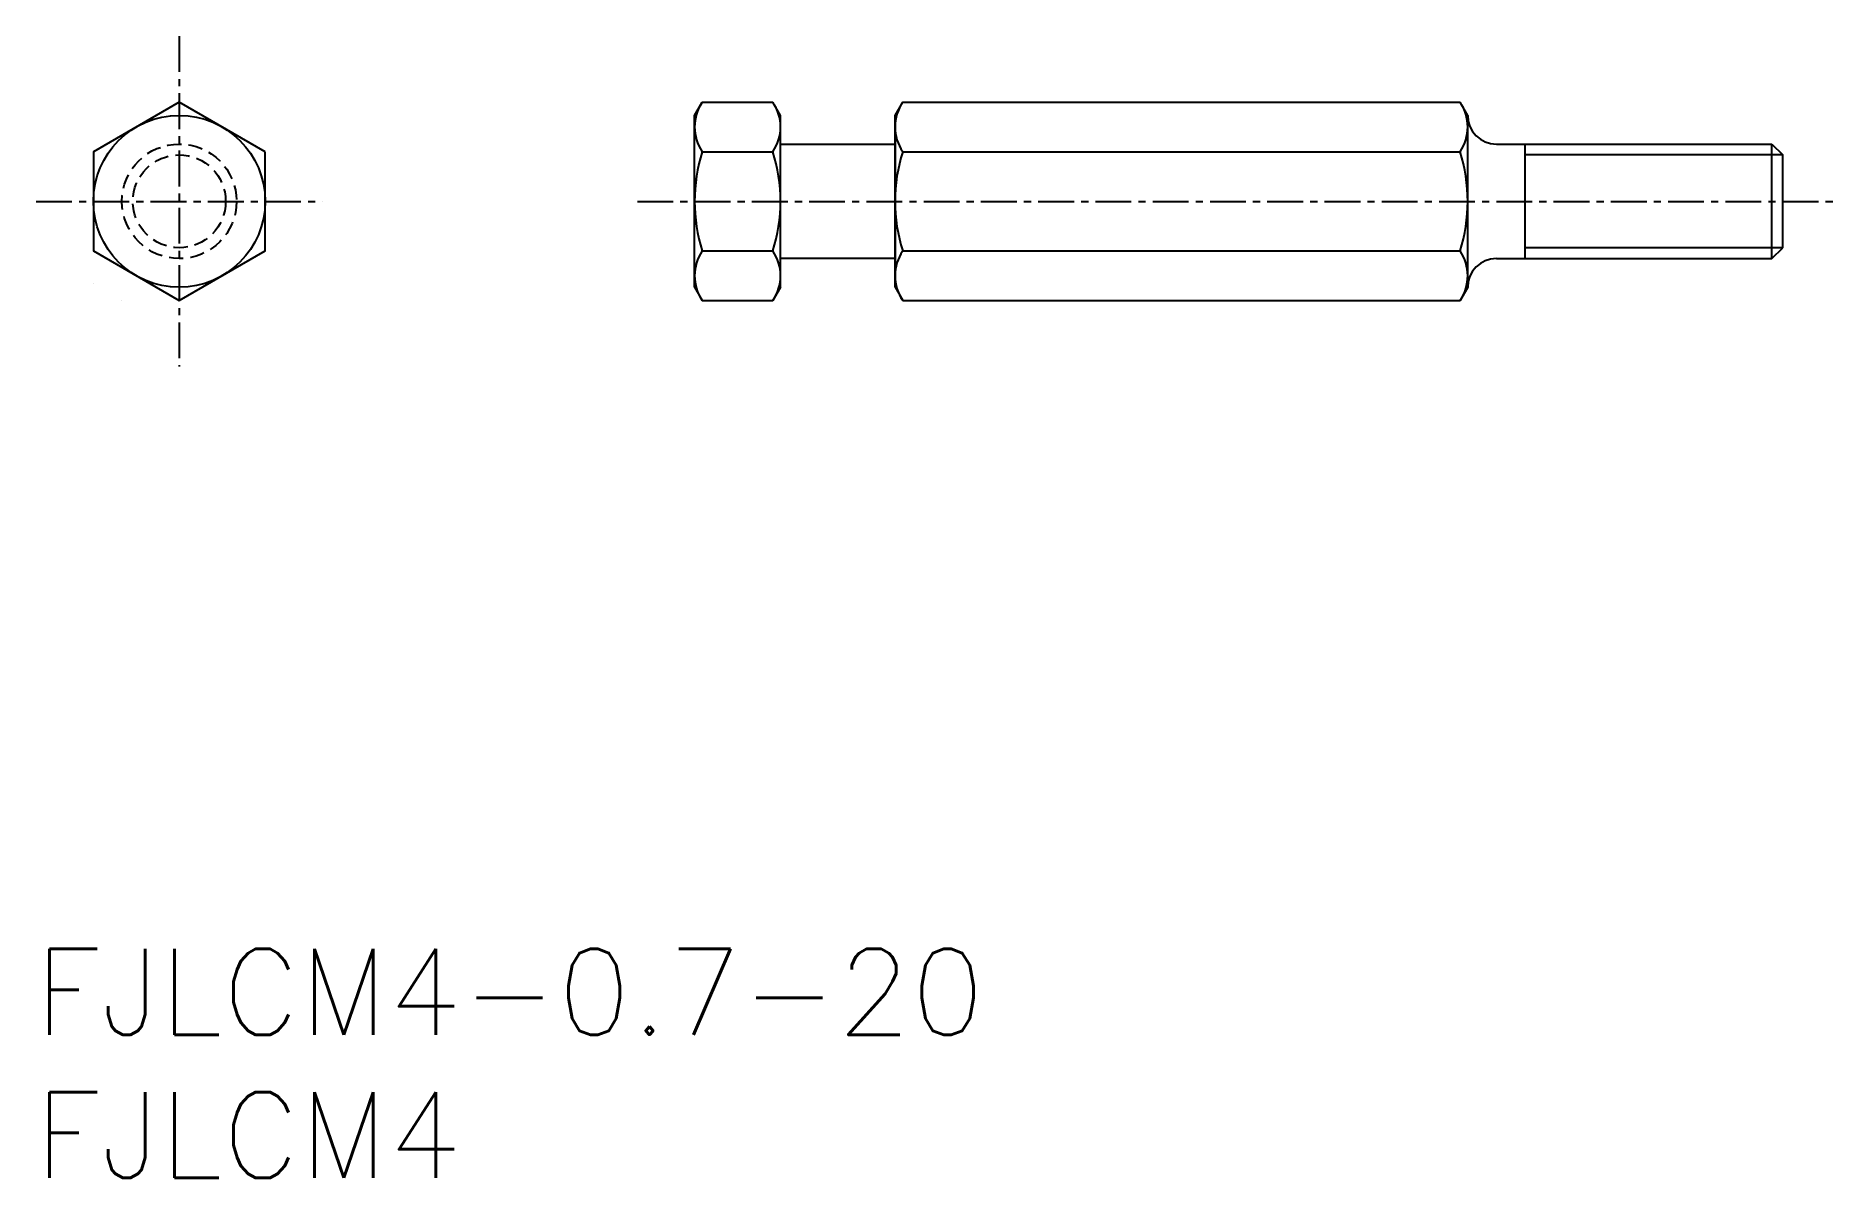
# Model space of a CAD drawing. Extents: x 123.4 to 186.4, y 85.5 to 125.3.
import ezdxf
from ezdxf.enums import TextEntityAlignment as Align

# ---------------------------------------------------------------- set-up
doc = ezdxf.new("R2010")
doc.units = 0
doc.linetypes.add('CENTER', pattern=[2, 1.25, -0.25, 0.25, -0.25])
doc.linetypes.add('DASHED', pattern=[0.75, 0.5, -0.25])
doc.layers.get('0').update_dxf_attribs({"linetype": 'CONTINUOUS'})
doc.layers.add('CENTER', color=1, linetype='CENTER')
doc.styles.get("Standard").update_dxf_attribs({"font": 'txt.shx', "bigfont": 'extfont.shx'})

msp = doc.modelspace()

# ---------------------------------------------------------------- linework, layer by layer
at = {"color": 7, "linetype": 'CONTINUOUS'}
for p, q in [((146.366, 122.568), (146.633, 123.032)), ((146.633, 123.032), (149.098, 123.032)), ((149.366, 122.568), (149.098, 123.032)), ((153.366, 122.568), (153.633, 123.032)), ((153.633, 123.032), (173.098, 123.032)), ((173.366, 122.568), (173.098, 123.032)), ((146.366, 116.568), (146.366, 122.568)), ((149.366, 116.568), (149.366, 122.568)), ((149.366, 116.568), (149.366, 122.568)), ((153.366, 116.568), (153.366, 122.568)), ((173.366, 116.568), (173.366, 122.568)), ((173.366, 116.568), (173.366, 122.568)), ((153.366, 121.818), (153.366, 117.318)), ((146.633, 121.3), (149.098, 121.3)), ((149.366, 121.568), (153.366, 121.568)), ((153.633, 121.3), (173.098, 121.3)), ((174.366, 121.568), (183.987, 121.568)), ((175.366, 121.568), (175.366, 117.568)), ((183.987, 117.568), (183.987, 121.568)), ((183.987, 121.568), (184.366, 121.189)), ((184.366, 117.947), (184.366, 121.189)), ((146.633, 117.835), (149.098, 117.835)), ((153.633, 117.835), (173.098, 117.835)), ((183.987, 117.568), (184.366, 117.947)), ((153.366, 117.568), (149.366, 117.568)), ((174.366, 117.568), (183.987, 117.568)), ((125.366, 116.681), (125.366, 116.681)), ((146.366, 116.568), (146.633, 116.103)), ((149.366, 116.568), (149.098, 116.103)), ((153.366, 116.568), (153.633, 116.103)), ((173.366, 116.568), (173.098, 116.103)), ((126.366, 116.103), (126.366, 116.103)), ((146.633, 116.103), (149.098, 116.103)), ((153.633, 116.103), (173.098, 116.103))]:
    msp.add_line(p, q, dxfattribs=at)
at = {"color": 3, "linetype": 'CONTINUOUS'}
for p, q in [((184.366, 121.189), (175.366, 121.189)), ((184.366, 117.947), (175.366, 117.947))]:
    msp.add_line(p, q, dxfattribs=at)
at = {"color": 7, "linetype": 'CONTINUOUS'}
msp.add_lwpolyline([(131.366, 121.3), (128.366, 123.032), (125.366, 121.3), (125.366, 117.835), (128.366, 116.103), (131.366, 117.835)], close=True, dxfattribs=at)
msp.add_circle((128.366, 119.568), 3, dxfattribs=at)
at = {"color": 3, "linetype": 'DASHED'}
for radius in [2, 1.621]:
    msp.add_circle((128.366, 119.568), radius, dxfattribs=at)
at = {"color": 7, "linetype": 'CONTINUOUS'}
for centre, radius, start, end in [((147.899, 122.166), 1.533, 145.61579, 214.38414), ((147.832, 122.166), 1.533, 325.61586, 34.38421), ((154.899, 122.166), 1.533, 145.61579, 214.38414), ((171.832, 122.166), 1.533, 325.61586, 34.38421), ((174.366, 122.568), 1, 180, 270), ((152.098, 119.568), 5.732, 162.41207, 197.5879), ((143.633, 119.568), 5.732, 342.4121, 17.58793), ((159.098, 119.568), 5.732, 162.41207, 197.5879), ((167.633, 119.568), 5.732, 342.4121, 17.58793), ((147.899, 116.969), 1.533, 145.61586, 214.38421), ((147.832, 116.969), 1.533, 325.61579, 34.38414), ((154.899, 116.969), 1.533, 145.61586, 214.38421), ((171.832, 116.969), 1.533, 325.61579, 34.38414), ((174.366, 116.568), 1, 90, 180)]:
    msp.add_arc(centre, radius, start, end, dxfattribs=at)
at = {"layer": 'CENTER', "color": 1, "linetype": 'CENTER'}
for p, q in [((128.366, 125.341), (128.366, 113.794)), ((123.366, 119.568), (133.366, 119.568)), ((144.366, 119.568), (186.366, 119.568))]:
    msp.add_line(p, q, dxfattribs=at)

# ---------------------------------------------------------------- texts
at = {"color": 7, "linetype": 'CONTINUOUS'}
for s, p in [('FJLCM4-0.7-20', (123.315, 91.954)), ('FJLCM4', (123.315, 86.954))]:
    msp.add_text(s, height=3, dxfattribs=at).set_placement(p, align=Align.MIDDLE_LEFT)

doc.saveas('drawing.dxf')
